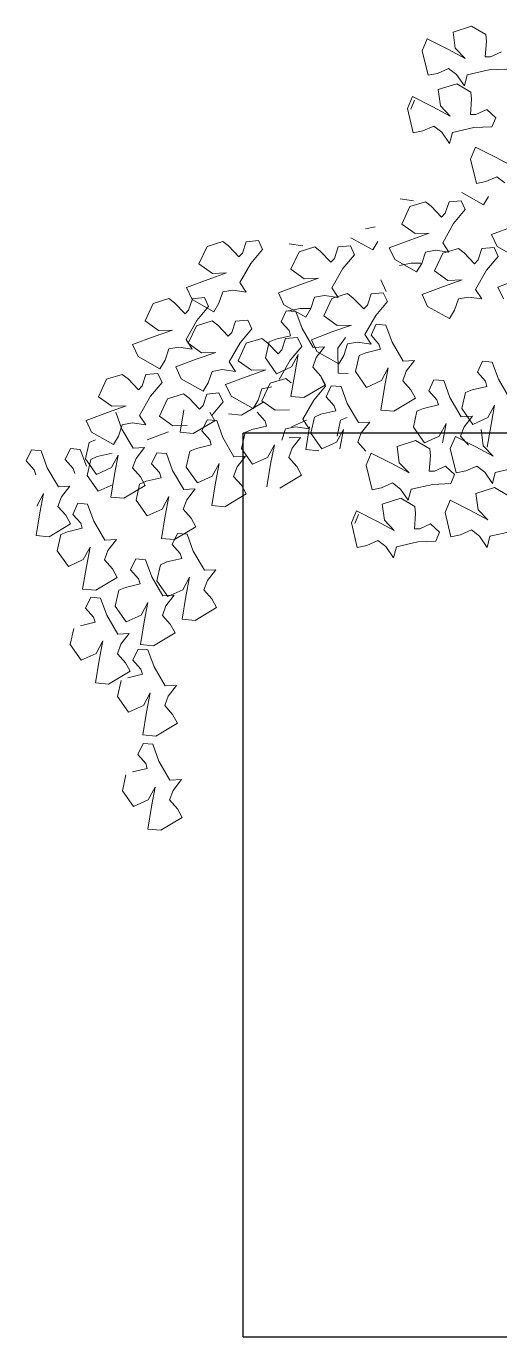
# Model space of a CAD drawing. Header units: metres. Extents: x -44 to 358, y -286 to 66.
# Drawn here: x 198.529 to 199.053, y 9.394 to 10.845 of the extents above; entities that cross this region are included whole.
import ezdxf

# ---------------------------------------------------------------- set-up
doc = ezdxf.new("R2010")
doc.units = ezdxf.units.M
doc.header["$LTSCALE"] = 0.3
doc.linetypes.add('CONTINU', pattern=[0])
doc.layers.add('A-WALL', color=7, linetype='Continuous', lineweight=30)
doc.layers.add('arbustos', color=95, linetype='Continuous', lineweight=0)
doc.layers.add('matas', color=74, linetype='Continuous', lineweight=0, transparency=0.6)

# ---------------------------------------------------------------- blocks, each defined once
blk = doc.blocks.new('A$C4E4C09DE')
at = {"layer": 'matas', "color": 97, "linetype": 'CONTINU', "true_color": 0x467138}
for p, q in [((54.86, 94.5), (52.65, 93.88)), ((52.65, 93.88), (52.83, 91.93)), ((56.52, 93.45), (54.86, 94.5)), ((49.54, 93.18), (48.89, 91.76)), ((51.94, 91.85), (49.54, 93.18)), ((56.38, 90.8), (56.57, 92.6)), ((56.57, 92.6), (56.52, 93.45)), ((48.89, 91.76), (49.48, 88.83)), ((53.97, 90.67), (51.94, 91.85)), ((52.83, 91.93), (53.97, 90.67)), ((57.01, 90.77), (56.38, 90.8)), ((58.33, 91.31), (57.01, 90.77)), ((50.63, 89.02), (51.95, 89.56)), ((51.95, 89.56), (52.88, 88.79)), ((54.14, 88.73), (56.73, 89.21)), ((56.73, 89.21), (58.88, 89.24)), ((49.48, 88.83), (50.63, 89.02)), ((52.86, 87.69), (50.64, 87.08)), ((54.52, 86.65), (52.86, 87.69)), ((52.88, 88.79), (53.76, 87.42)), ((53.76, 87.42), (54.14, 88.73)), ((47.53, 86.38), (46.88, 84.96)), ((47.29, 84.86), (47.78, 85.92)), ((49.93, 85.05), (47.53, 86.38)), ((50.64, 87.08), (50.82, 85.13)), ((54.56, 85.8), (54.52, 86.65)), ((46.88, 84.96), (47.47, 82.03)), ((51.96, 83.87), (49.93, 85.05)), ((50.82, 85.13), (51.96, 83.87)), ((54.37, 84), (54.56, 85.8)), ((56.32, 84.51), (55, 83.97)), ((57.36, 83.49), (56.32, 84.51)), ((55, 83.97), (54.37, 84)), ((56.87, 82.43), (57.36, 83.49)), ((47.47, 82.03), (48.62, 82.22)), ((48.62, 82.22), (49.94, 82.76)), ((49.94, 82.76), (50.88, 81.99)), ((50.88, 81.99), (51.75, 80.62)), ((51.75, 80.62), (52.14, 81.93)), ((52.14, 81.93), (54.72, 82.41)), ((54.72, 82.41), (56.87, 82.43)), ((54.85, 80.08), (54.2, 78.66)), ((57.25, 78.75), (54.85, 80.08)), ((54.2, 78.66), (54.79, 75.73)), ((59.28, 77.57), (57.25, 78.75)), ((54.79, 75.73), (55.94, 75.92)), ((55.94, 75.92), (57.26, 76.46)), ((57.26, 76.46), (58.19, 75.69)), ((45.63, 74.23), (47.23, 73.94)), ((48.65, 73.78), (46.76, 73.26)), ((49.31, 73.24), (48.65, 73.78)), ((51.45, 73.67), (50.96, 72.33)), ((52.9, 73.74), (51.45, 73.67)), ((53.35, 72.67), (52.9, 73.74)), ((53, 74.71), (55.55, 73.17)), ((55.55, 73.17), (56.19, 74.15)), ((46.76, 73.26), (45.72, 71.22)), ((50.51, 71.88), (49.31, 73.24)), ((50.96, 72.33), (50.51, 71.88)), ((51.91, 71.07), (53.35, 72.67)), ((41.4, 70.81), (42.55, 71)), ((45.72, 71.22), (47.27, 70.03)), ((50.53, 68.83), (51.91, 71.07)), ((58.98, 70.46), (56.39, 69.59)), ((22.44, 69.36), (21.4, 67.31)), ((24.34, 69.88), (22.44, 69.36)), ((24.99, 69.34), (24.34, 69.88)), ((26.19, 67.98), (24.99, 69.34)), ((27.13, 69.76), (26.64, 68.42)), ((28.58, 69.84), (27.13, 69.76)), ((27.6, 67.16), (29.03, 68.77)), ((29.03, 68.77), (28.58, 69.84)), ((32.24, 69.31), (33.84, 69.02)), ((35.26, 68.86), (33.37, 68.34)), ((35.91, 68.32), (35.26, 68.86)), ((38.06, 68.75), (37.57, 67.41)), ((39.51, 68.82), (38.06, 68.75)), ((39.96, 67.75), (39.51, 68.82)), ((39.61, 69.79), (42.16, 68.25)), ((42.16, 68.25), (42.8, 69.23)), ((46.73, 69.32), (44.14, 68.45)), ((48.97, 70.02), (46.73, 69.32)), ((47.27, 70.03), (48.97, 70.02)), ((51.23, 67.67), (50.53, 68.83)), ((56.39, 69.59), (57, 68.15)), ((21.4, 67.31), (22.96, 66.13)), ((26.64, 68.42), (26.19, 67.98)), ((33.37, 68.34), (32.33, 66.3)), ((37.12, 66.96), (35.91, 68.32)), ((37.57, 67.41), (37.12, 66.96)), ((38.52, 66.15), (39.96, 67.75)), ((44.14, 68.45), (44.74, 67.01)), ((47.94, 66.44), (48.43, 67.78)), ((48.43, 67.78), (49.63, 67.95)), ((50.49, 67.56), (49.45, 65.51)), ((49.63, 67.95), (51.23, 67.67)), ((52.38, 68.08), (50.49, 67.56)), ((53.04, 67.53), (52.38, 68.08)), ((54.24, 66.18), (53.04, 67.53)), ((55.18, 67.96), (54.69, 66.62)), ((56.63, 68.04), (55.18, 67.96)), ((57.08, 66.96), (56.63, 68.04)), ((57, 68.15), (59.55, 66.6)), ((24.66, 66.12), (22.42, 65.42)), ((22.96, 66.13), (24.66, 66.12)), ((26.21, 64.93), (27.6, 67.16)), ((32.33, 66.3), (33.88, 65.11)), ((37.13, 63.91), (38.52, 66.15)), ((44.74, 67.01), (47.3, 65.46)), ((46.68, 66.52), (45.27, 66.28)), ((47.84, 66.46), (46.68, 66.52)), ((47.3, 65.46), (47.94, 66.44)), ((54.69, 66.62), (54.24, 66.18)), ((55.64, 65.36), (57.08, 66.96)), ((22.42, 65.42), (19.82, 64.54)), ((19.82, 64.54), (20.43, 63.11)), ((26.91, 63.76), (26.21, 64.93)), ((33.34, 64.4), (30.75, 63.53)), ((35.58, 65.1), (33.34, 64.4)), ((33.88, 65.11), (35.58, 65.1)), ((43, 64.67), (43.6, 63.23)), ((49.45, 65.51), (51, 64.32)), ((52.7, 64.31), (50.46, 63.62)), ((51, 64.32), (52.7, 64.31)), ((54.26, 63.13), (55.64, 65.36)), ((59.52, 64.19), (56.92, 63.31)), ((15.78, 62.79), (14.74, 60.75)), ((17.67, 63.31), (15.78, 62.79)), ((18.33, 62.77), (17.67, 63.31)), ((19.53, 61.42), (18.33, 62.77)), ((20.47, 63.2), (19.98, 61.86)), ((20.43, 63.11), (22.98, 61.56)), ((21.92, 63.27), (20.47, 63.2)), ((22.37, 62.2), (21.92, 63.27)), ((22.98, 61.56), (23.62, 62.54)), ((23.62, 62.54), (24.12, 63.88)), ((24.12, 63.88), (25.31, 64.05)), ((25.31, 64.05), (26.91, 63.76)), ((30.75, 63.53), (31.35, 62.09)), ((34.55, 61.52), (35.04, 62.86)), ((35.04, 62.86), (36.24, 63.03)), ((37.1, 62.64), (36.06, 60.59)), ((36.24, 63.03), (37.84, 62.75)), ((38.99, 63.16), (37.1, 62.64)), ((37.84, 62.75), (37.13, 63.91)), ((39.64, 62.61), (38.99, 63.16)), ((40.85, 61.26), (39.64, 62.61)), ((41.79, 63.04), (41.3, 61.7)), ((43.24, 63.12), (41.79, 63.04)), ((43.69, 62.04), (43.24, 63.12)), ((50.46, 63.62), (47.87, 62.74)), ((47.87, 62.74), (48.47, 61.3)), ((54.96, 61.96), (54.26, 63.13)), ((56.92, 63.31), (57.53, 61.87)), ((19.98, 61.86), (19.53, 61.42)), ((20.93, 60.6), (22.37, 62.2)), ((31.6, 61.38), (30.94, 60.09)), ((31.35, 62.09), (33.91, 60.54)), ((32.76, 61.24), (31.6, 61.38)), ((33.28, 61.6), (31.88, 61.36)), ((33.42, 59.19), (32.76, 61.24)), ((34.45, 61.54), (33.28, 61.6)), ((33.91, 60.54), (34.55, 61.52)), ((41.3, 61.7), (40.85, 61.26)), ((42.25, 60.44), (43.69, 62.04)), ((48.47, 61.3), (51.03, 59.76)), ((51.67, 60.74), (52.16, 62.08)), ((52.16, 62.08), (53.36, 62.24)), ((53.36, 62.24), (54.96, 61.96)), ((14.74, 60.75), (16.29, 59.56)), ((17.99, 59.55), (15.75, 58.85)), ((16.29, 59.56), (17.99, 59.55)), ((19.55, 58.37), (20.93, 60.6)), ((20.84, 59.94), (19.8, 57.9)), ((22.73, 60.46), (20.84, 59.94)), ((23.39, 59.92), (22.73, 60.46)), ((24.59, 58.57), (23.39, 59.92)), ((25.53, 60.35), (25.04, 59.01)), ((26.98, 60.42), (25.53, 60.35)), ((27.43, 59.35), (26.98, 60.42)), ((30.94, 60.09), (31.86, 58.99)), ((36.06, 60.59), (37.61, 59.4)), ((39.31, 59.39), (37.07, 58.7)), ((37.61, 59.4), (39.31, 59.39)), ((40.86, 58.21), (42.25, 60.44)), ((42.26, 59.38), (41.6, 58.09)), ((43.41, 59.24), (42.26, 59.38)), ((51.03, 59.76), (51.67, 60.74)), ((15.75, 58.85), (13.16, 57.98)), ((13.16, 57.98), (13.76, 56.54)), ((20.25, 57.2), (19.55, 58.37)), ((19.8, 57.9), (21.35, 56.71)), ((25.04, 59.01), (24.59, 58.57)), ((26, 57.75), (27.43, 59.35)), ((28.6, 58.18), (26.71, 57.66)), ((29.25, 57.64), (28.6, 58.18)), ((30.24, 58.02), (29.44, 57.73)), ((32.01, 58.38), (30.24, 58.02)), ((31.4, 58.06), (30.9, 56.72)), ((32.84, 58.14), (31.4, 58.06)), ((31.86, 58.99), (32.01, 58.38)), ((33.3, 57.06), (32.84, 58.14)), ((34.66, 56.88), (33.42, 59.19)), ((37.07, 58.7), (34.48, 57.82)), ((34.48, 57.82), (35.08, 56.38)), ((38.55, 57.93), (37.61, 56.69)), ((41.57, 57.04), (40.86, 58.21)), ((41.6, 58.09), (42.51, 57)), ((44.08, 57.2), (43.41, 59.24)), ((13.76, 56.54), (16.32, 54.99)), ((16.96, 55.97), (17.45, 57.31)), ((17.45, 57.31), (18.65, 57.48)), ((18.65, 57.48), (20.25, 57.2)), ((23.06, 56.7), (20.81, 56)), ((21.35, 56.71), (23.06, 56.7)), ((24.61, 55.52), (26, 57.75)), ((26.71, 57.66), (25.67, 55.61)), ((29.44, 57.73), (28.95, 55.83)), ((30.45, 56.28), (29.25, 57.64)), ((30.9, 56.72), (30.45, 56.28)), ((31.86, 55.46), (33.3, 57.06)), ((36.03, 56.9), (34.66, 56.88)), ((34.98, 55.66), (36.03, 56.9)), ((35.08, 56.38), (37.64, 54.84)), ((37.61, 56.69), (37.55, 53.7)), ((38.28, 55.82), (38.77, 57.16)), ((38.77, 57.16), (39.97, 57.32)), ((39.97, 57.32), (41.57, 57.04)), ((42.67, 56.39), (40.9, 56.02)), ((42.51, 57), (42.67, 56.39)), ((45.32, 54.88), (44.08, 57.2)), ((16.32, 54.99), (16.96, 55.97)), ((20.81, 56), (18.22, 55.13)), ((18.22, 55.13), (18.82, 53.69)), ((25.31, 54.35), (24.61, 55.52)), ((25.67, 55.61), (27.22, 54.43)), ((28.95, 55.83), (30.2, 53.9)), ((30.47, 53.23), (31.86, 55.46)), ((32, 54.66), (32.86, 56.12)), ((32.86, 56.12), (32.35, 53.83)), ((34.53, 54.54), (34.98, 55.66)), ((37.64, 54.84), (38.28, 55.82)), ((40.1, 55.73), (39.6, 53.83)), ((40.9, 56.02), (40.1, 55.73)), ((46.68, 54.9), (45.32, 54.88)), ((45.64, 53.66), (46.68, 54.9)), ((9.92, 53.95), (8.88, 51.9)), ((11.81, 54.47), (9.92, 53.95)), ((12.47, 53.93), (11.81, 54.47)), ((13.67, 52.57), (12.47, 53.93)), ((14.61, 54.35), (14.12, 53.01)), ((16.06, 54.43), (14.61, 54.35)), ((15.08, 51.76), (16.51, 53.36)), ((16.51, 53.36), (16.06, 54.43)), ((18.82, 53.69), (21.38, 52.14)), ((21.38, 52.14), (22.02, 53.12)), ((22.02, 53.12), (22.51, 54.46)), ((22.51, 54.46), (23.71, 54.63)), ((23.71, 54.63), (25.31, 54.35)), ((26.68, 53.72), (24.08, 52.84)), ((28.92, 54.41), (26.68, 53.72)), ((27.22, 54.43), (28.92, 54.41)), ((31.26, 53.32), (29.37, 52.8)), ((30.2, 53.9), (32, 54.66)), ((31.91, 52.78), (31.26, 53.32)), ((32.35, 53.83), (31.81, 51.15)), ((35.44, 53.44), (34.53, 54.54)), ((35.97, 52.4), (35.44, 53.44)), ((35.96, 52.21), (35.5, 53.28)), ((37.55, 53.7), (38.72, 53.63)), ((39.6, 53.83), (40.86, 51.91)), ((42.66, 52.66), (43.52, 54.13)), ((43.52, 54.13), (43, 51.83)), ((45.19, 52.54), (45.64, 53.66)), ((54.78, 54.53), (54.12, 53.24)), ((54.12, 53.24), (55.04, 52.14)), ((55.94, 54.38), (54.78, 54.53)), ((56.6, 52.34), (55.94, 54.38)), ((8.88, 51.9), (10.43, 50.72)), ((14.12, 53.01), (13.67, 52.57)), ((13.69, 49.52), (15.08, 51.76)), ((19, 51.89), (17.11, 51.38)), ((19.66, 51.35), (19, 51.89)), ((21.8, 51.78), (21.31, 50.44)), ((23.25, 51.86), (21.8, 51.78)), ((23.7, 50.78), (23.25, 51.86)), ((24.08, 52.84), (24.69, 51.41)), ((27.89, 50.84), (28.38, 52.18)), ((29.37, 52.8), (28.33, 50.76)), ((28.38, 52.18), (29.57, 52.35)), ((33.35, 50.95), (35.97, 52.4)), ((34.52, 50.61), (35.96, 52.21)), ((36.66, 52.25), (36, 50.96)), ((37.82, 52.1), (36.66, 52.25)), ((38.49, 50.06), (37.82, 52.1)), ((40.86, 51.91), (42.66, 52.66)), ((43, 51.83), (42.46, 49.15)), ((46.1, 51.44), (45.19, 52.54)), ((48.92, 52.53), (48.26, 51.24)), ((50.08, 52.39), (48.92, 52.53)), ((50.75, 50.34), (50.08, 52.39)), ((55.04, 52.14), (55.19, 51.53)), ((57.84, 50.02), (56.6, 52.34)), ((9.89, 50.01), (7.3, 49.13)), ((12.14, 50.71), (9.89, 50.01)), ((10.43, 50.72), (12.14, 50.71)), ((11.54, 47.95), (10.87, 49.99)), ((17.11, 51.38), (16.07, 49.33)), ((18.99, 50.01), (18.45, 47.33)), ((20.86, 50), (19.66, 51.35)), ((21.31, 50.44), (20.86, 50)), ((22.27, 49.18), (23.7, 50.78)), ((24.69, 51.41), (27.25, 49.86)), ((25.85, 49.13), (28.47, 50.57)), ((27.25, 49.86), (27.89, 50.84)), ((28.33, 50.76), (29.88, 49.57)), ((31.81, 51.15), (33.35, 50.95)), ((33.13, 48.38), (34.52, 50.61)), ((36, 50.96), (36.92, 49.86)), ((39.73, 47.74), (38.49, 50.06)), ((44.01, 48.96), (46.63, 50.4)), ((46.63, 50.4), (46.1, 51.44)), ((48.26, 51.24), (49.18, 50.14)), ((49.18, 50.14), (49.34, 49.53)), ((51.99, 48.02), (50.75, 50.34)), ((52.62, 50.87), (52.13, 48.98)), ((53.42, 51.17), (52.62, 50.87)), ((55.19, 51.53), (53.42, 51.17)), ((7.3, 49.13), (7.9, 47.7)), ((11.1, 47.13), (11.59, 48.47)), ((11.59, 48.47), (12.79, 48.64)), ((12.79, 48.64), (14.39, 48.36)), ((14.39, 48.36), (13.69, 49.52)), ((16.07, 49.33), (17.62, 48.14)), ((20, 47.13), (22.62, 48.57)), ((21.71, 48.71), (21.05, 47.42)), ((22.86, 48.57), (21.71, 48.71)), ((22.62, 48.57), (22.09, 49.62)), ((23.53, 46.52), (22.86, 48.57)), ((24.31, 49.32), (25.85, 49.13)), ((27.7, 49.42), (28.62, 48.32)), ((29.88, 49.57), (31.58, 49.56)), ((34.51, 48.59), (34.01, 46.69)), ((35.3, 48.89), (34.51, 48.59)), ((37.08, 49.25), (35.3, 48.89)), ((36.92, 49.86), (37.08, 49.25)), ((42.46, 49.15), (44.01, 48.96)), ((46.76, 48.87), (46.27, 46.98)), ((47.56, 49.17), (46.76, 48.87)), ((49.34, 49.53), (47.56, 49.17)), ((52.13, 48.98), (53.38, 47.05)), ((55.18, 47.8), (56.04, 49.27)), ((56.04, 49.27), (55.53, 46.98)), ((7.9, 47.7), (10.46, 46.15)), ((10.46, 46.15), (11.1, 47.13)), ((12.78, 45.63), (11.54, 47.95)), ((17.08, 47.44), (14.49, 46.56)), ((17.62, 48.14), (19.33, 48.13)), ((18.45, 47.33), (20, 47.13)), ((21.05, 47.42), (21.96, 46.32)), ((26.21, 47.05), (25.71, 45.15)), ((27, 47.35), (26.21, 47.05)), ((28.78, 47.71), (27, 47.35)), ((28.62, 48.32), (28.78, 47.71)), ((30.55, 45.98), (31.04, 47.32)), ((31.04, 47.32), (32.23, 47.49)), ((31.76, 47.51), (33.57, 48.27)), ((32.23, 47.49), (33.84, 47.21)), ((33.84, 47.21), (33.13, 48.38)), ((33.91, 47.44), (33.37, 44.76)), ((37.06, 45.52), (37.93, 46.99)), ((37.63, 48.12), (37.14, 46.22)), ((37.93, 46.99), (37.41, 44.7)), ((38.43, 48.41), (37.63, 48.12)), ((41.09, 47.77), (39.73, 47.74)), ((40.04, 46.52), (41.09, 47.77)), ((46.27, 46.98), (47.52, 45.05)), ((49.32, 45.8), (50.19, 47.27)), ((50.19, 47.27), (49.67, 44.98)), ((53.35, 48.05), (51.99, 48.02)), ((52.3, 46.8), (53.35, 48.05)), ((53.38, 47.05), (55.18, 47.8)), ((55.53, 46.98), (54.99, 44.3)), ((0.66, 45.86), (0, 44.57)), ((1.82, 45.71), (0.66, 45.86)), ((2.48, 43.67), (1.82, 45.71)), ((5.32, 45.86), (4.66, 44.57)), ((6.48, 45.71), (5.32, 45.86)), ((7.15, 43.67), (6.48, 45.71)), ((7.56, 46.48), (7.06, 44.58)), ((8.35, 46.78), (7.56, 46.48)), ((14.14, 45.66), (12.78, 45.63)), ((13.1, 44.41), (14.14, 45.66)), ((20.34, 45.35), (19.55, 45.05)), ((22.12, 45.71), (20.34, 45.35)), ((21.96, 46.32), (22.12, 45.71)), ((24.77, 44.2), (23.53, 46.52)), ((28.77, 43.98), (29.63, 45.45)), ((29.63, 45.45), (29.11, 43.16)), ((32.79, 46.23), (31.43, 46.2)), ((31.75, 44.98), (32.79, 46.23)), ((34.01, 46.69), (35.26, 44.77)), ((35.26, 44.77), (37.06, 45.52)), ((39.59, 45.4), (40.04, 46.52)), ((40.51, 44.31), (39.59, 45.4)), ((46.46, 45.36), (44.25, 44.74)), ((48.12, 44.32), (46.46, 45.36)), ((47.52, 45.05), (49.32, 45.8)), ((51.23, 45.7), (50.58, 44.28)), ((53.63, 44.38), (51.23, 45.7)), ((51.85, 45.69), (52.3, 46.8)), ((52.77, 44.59), (51.85, 45.69)), ((54.35, 46.4), (54.52, 44.46)), ((0, 44.57), (0.91, 43.47)), ((4.66, 44.57), (5.58, 43.47)), ((7.06, 44.58), (8.32, 42.66)), ((7.7, 44.48), (7.2, 42.59)), ((8.49, 44.78), (7.7, 44.48)), ((10.27, 45.14), (8.49, 44.78)), ((10.12, 43.41), (10.98, 44.88)), ((10.98, 44.88), (10.46, 42.59)), ((12.64, 43.29), (13.1, 44.41)), ((15.58, 45), (14.92, 43.71)), ((16.73, 44.86), (15.58, 45)), ((17.4, 42.81), (16.73, 44.86)), ((19.55, 45.05), (19.05, 43.16)), ((26.13, 44.23), (24.77, 44.2)), ((25.09, 42.98), (26.13, 44.23)), ((25.71, 45.15), (26.96, 43.23)), ((26.96, 43.23), (28.77, 43.98)), ((31.29, 43.86), (31.75, 44.98)), ((32.21, 42.77), (31.29, 43.86)), ((33.37, 44.76), (34.92, 44.56)), ((41.14, 44.04), (40.49, 42.63)), ((43.54, 42.72), (41.14, 44.04)), ((44.25, 44.74), (44.43, 42.8)), ((48.17, 43.47), (48.12, 44.32)), ((50.58, 44.28), (51.17, 41.35)), ((55.66, 43.2), (53.63, 44.38)), ((54.52, 44.46), (55.66, 43.2)), ((0.91, 43.47), (1.07, 42.86)), ((3.72, 41.35), (2.48, 43.67)), ((5.58, 43.47), (5.74, 42.86)), ((7.2, 42.59), (8.45, 40.66)), ((8.32, 42.66), (10.12, 43.41)), ((10.46, 42.59), (9.92, 39.9)), ((13.56, 42.2), (12.64, 43.29)), ((14.09, 41.15), (13.56, 42.2)), ((14.92, 43.71), (15.83, 42.61)), ((15.83, 42.61), (15.99, 42)), ((18.64, 40.49), (17.4, 42.81)), ((19.05, 43.16), (20.31, 41.23)), ((22.11, 41.98), (22.97, 43.45)), ((22.97, 43.45), (22.45, 41.16)), ((24.63, 41.86), (25.09, 42.98)), ((29.11, 43.16), (28.57, 40.47)), ((32.74, 41.72), (32.21, 42.77)), ((40.49, 42.63), (41.08, 39.69)), ((45.57, 41.54), (43.54, 42.72)), ((44.43, 42.8), (45.57, 41.54)), ((47.98, 41.67), (48.17, 43.47)), ((5.09, 41.38), (3.72, 41.35)), ((4.04, 40.13), (5.09, 41.38)), ((8.45, 40.66), (10.25, 41.41)), ((11.47, 39.71), (14.09, 41.15)), ((13.42, 41.34), (12.93, 39.45)), ((14.22, 41.64), (13.42, 41.34)), ((15.99, 42), (14.22, 41.64)), ((20.31, 41.23), (22.11, 41.98)), ((22.45, 41.16), (21.91, 38.48)), ((25.55, 40.77), (24.63, 41.86)), ((26.08, 39.72), (25.55, 40.77)), ((30.12, 40.28), (32.74, 41.72)), ((48.61, 41.63), (47.98, 41.67)), ((49.93, 42.18), (48.61, 41.63)), ((50.96, 41.16), (49.93, 42.18)), ((50.48, 40.1), (50.96, 41.16)), ((51.17, 41.35), (52.33, 41.54)), ((52.33, 41.54), (53.65, 42.08)), ((53.65, 42.08), (54.58, 41.32)), ((54.58, 41.32), (55.45, 39.94)), ((55.45, 39.94), (55.84, 41.25)), ((55.84, 41.25), (58.42, 41.74)), ((1.06, 39.13), (1.92, 40.6)), ((1.92, 40.6), (1.4, 38.31)), ((3.59, 39.01), (4.04, 40.13)), ((5.98, 39.3), (5.33, 38)), ((7.14, 39.15), (5.98, 39.3)), ((7.81, 37.11), (7.14, 39.15)), ((9.92, 39.9), (11.47, 39.71)), ((12.93, 39.45), (14.18, 37.52)), ((15.98, 38.27), (16.84, 39.74)), ((16.84, 39.74), (16.32, 37.45)), ((18.51, 38.16), (18.96, 39.27)), ((20.01, 40.52), (18.64, 40.49)), ((18.96, 39.27), (20.01, 40.52)), ((23.46, 38.28), (26.08, 39.72)), ((41.08, 39.69), (42.23, 39.88)), ((42.23, 39.88), (43.55, 40.43)), ((43.55, 40.43), (44.48, 39.66)), ((44.48, 39.66), (45.36, 38.29)), ((45.36, 38.29), (45.74, 39.59)), ((45.74, 39.59), (48.33, 40.08)), ((48.33, 40.08), (50.48, 40.1)), ((55.66, 39.43), (53.45, 38.81)), ((57.32, 38.39), (55.66, 39.43)), ((1.4, 38.31), (0.86, 35.63)), ((4.5, 37.92), (3.59, 39.01)), ((5.03, 36.87), (4.5, 37.92)), ((5.33, 38), (6.24, 36.91)), ((14.18, 37.52), (15.98, 38.27)), ((19.42, 37.06), (18.51, 38.16)), ((21.91, 38.48), (23.46, 38.28)), ((44.46, 38.56), (42.24, 37.94)), ((42.24, 37.94), (42.42, 36)), ((46.12, 37.52), (44.46, 38.56)), ((46.16, 36.67), (46.12, 37.52)), ((50.34, 38.11), (49.69, 36.69)), ((52.74, 36.79), (50.34, 38.11)), ((53.45, 38.81), (53.63, 36.87)), ((2.41, 35.43), (5.03, 36.87)), ((4.62, 35.93), (3.83, 35.64)), ((6.4, 36.3), (4.62, 35.93)), ((6.24, 36.91), (6.4, 36.3)), ((9.05, 34.79), (7.81, 37.11)), ((16.32, 37.45), (15.78, 34.77)), ((17.33, 34.57), (19.95, 36.01)), ((19.95, 36.01), (19.42, 37.06)), ((39.13, 37.24), (38.48, 35.82)), ((38.89, 35.73), (39.38, 36.79)), ((41.53, 35.92), (39.13, 37.24)), ((42.42, 36), (43.56, 34.74)), ((45.97, 34.87), (46.16, 36.67)), ((49.69, 36.69), (50.28, 33.76)), ((54.77, 35.61), (52.74, 36.79)), ((53.63, 36.87), (54.77, 35.61)), ((0.86, 35.63), (2.41, 35.43)), ((3.83, 35.64), (3.33, 33.74)), ((10.41, 34.82), (9.05, 34.79)), ((9.37, 33.57), (10.41, 34.82)), ((15.78, 34.77), (17.33, 34.57)), ((17.71, 35.3), (17.05, 34.01)), ((18.86, 35.15), (17.71, 35.3)), ((19.53, 33.11), (18.86, 35.15)), ((38.48, 35.82), (39.07, 32.89)), ((43.56, 34.74), (41.53, 35.92)), ((46.6, 34.83), (45.97, 34.87)), ((47.92, 35.38), (46.6, 34.83)), ((48.96, 34.36), (47.92, 35.38)), ((51.43, 33.95), (52.75, 34.49)), ((52.75, 34.49), (53.68, 33.73)), ((3.33, 33.74), (4.59, 31.82)), ((6.39, 32.57), (7.25, 34.04)), ((7.25, 34.04), (6.73, 31.75)), ((8.91, 32.45), (9.37, 33.57)), ((17.05, 34.01), (17.96, 32.91)), ((17.96, 32.91), (18.12, 32.3)), ((20.77, 30.79), (19.53, 33.11)), ((39.07, 32.89), (40.22, 33.08)), ((40.22, 33.08), (41.55, 33.62)), ((41.55, 33.62), (42.48, 32.86)), ((42.48, 32.86), (43.35, 31.48)), ((43.74, 32.79), (46.32, 33.28)), ((46.32, 33.28), (48.47, 33.3)), ((48.47, 33.3), (48.96, 34.36)), ((50.28, 33.76), (51.43, 33.95)), ((53.68, 33.73), (54.56, 32.35)), ((54.56, 32.35), (54.94, 33.66)), ((54.94, 33.66), (57.53, 34.15)), ((4.59, 31.82), (6.39, 32.57)), ((6.73, 31.75), (6.19, 29.06)), ((9.83, 31.35), (8.91, 32.45)), ((10.36, 30.31), (9.83, 31.35)), ((12.65, 32.44), (11.99, 31.15)), ((13.81, 32.3), (12.65, 32.44)), ((14.47, 30.25), (13.81, 32.3)), ((15.55, 31.64), (15.05, 29.74)), ((16.34, 31.94), (15.55, 31.64)), ((18.12, 32.3), (16.34, 31.94)), ((43.35, 31.48), (43.74, 32.79)), ((7.74, 28.87), (10.36, 30.31)), ((11.99, 31.15), (12.9, 30.05)), ((12.9, 30.05), (13.06, 29.44)), ((15.71, 27.94), (14.47, 30.25)), ((15.05, 29.74), (16.31, 27.82)), ((18.11, 28.57), (18.97, 30.04)), ((18.97, 30.04), (18.45, 27.75)), ((22.13, 30.82), (20.77, 30.79)), ((21.09, 29.57), (22.13, 30.82)), ((6.19, 29.06), (7.74, 28.87)), ((10.49, 28.79), (10, 26.89)), ((11.29, 29.08), (10.49, 28.79)), ((13.06, 29.44), (11.29, 29.08)), ((16.31, 27.82), (18.11, 28.57)), ((20.64, 28.45), (21.09, 29.57)), ((21.55, 27.36), (20.64, 28.45)), ((7.13, 28.05), (6.47, 26.76)), ((6.47, 26.76), (7.38, 25.67)), ((8.28, 27.91), (7.13, 28.05)), ((8.95, 25.87), (8.28, 27.91)), ((10, 26.89), (11.25, 24.96)), ((13.05, 25.72), (13.91, 27.18)), ((13.91, 27.18), (13.39, 24.89)), ((15.58, 25.6), (16.03, 26.72)), ((17.08, 27.96), (15.71, 27.94)), ((16.03, 26.72), (17.08, 27.96)), ((18.45, 27.75), (17.91, 25.06)), ((22.08, 26.31), (21.55, 27.36)), ((7.54, 25.06), (5.77, 24.69)), ((7.38, 25.67), (7.54, 25.06)), ((10.19, 23.55), (8.95, 25.87)), ((11.25, 24.96), (13.05, 25.72)), ((16.49, 24.5), (15.58, 25.6)), ((17.91, 25.06), (19.46, 24.87)), ((19.46, 24.87), (22.08, 26.31)), ((4.97, 24.4), (4.47, 22.5)), ((11.56, 23.57), (10.19, 23.55)), ((10.51, 22.33), (11.56, 23.57)), ((13.39, 24.89), (12.85, 22.21)), ((14.4, 22.01), (17.02, 23.46)), ((17.02, 23.46), (16.49, 24.5)), ((4.47, 22.5), (5.73, 20.58)), ((7.53, 21.33), (8.39, 22.8)), ((8.39, 22.8), (7.87, 20.51)), ((10.06, 21.21), (10.51, 22.33)), ((12.85, 22.21), (14.4, 22.01)), ((5.73, 20.58), (7.53, 21.33)), ((7.87, 20.51), (7.33, 17.82)), ((10.97, 20.11), (10.06, 21.21)), ((12.55, 21.68), (11.89, 20.39)), ((11.89, 20.39), (12.8, 19.29)), ((13.7, 21.54), (12.55, 21.68)), ((14.37, 19.49), (13.7, 21.54)), ((8.88, 17.63), (11.5, 19.07)), ((11.5, 19.07), (10.97, 20.11)), ((12.8, 19.29), (12.96, 18.68)), ((15.61, 17.18), (14.37, 19.49)), ((7.33, 17.82), (8.88, 17.63)), ((10.39, 18.02), (9.89, 16.13)), ((12.96, 18.68), (11.19, 18.32)), ((16.97, 17.2), (15.61, 17.18)), ((15.93, 15.96), (16.97, 17.2)), ((9.89, 16.13), (11.15, 14.2)), ((12.95, 14.96), (13.81, 16.42)), ((13.81, 16.42), (13.29, 14.13)), ((15.48, 14.84), (15.93, 15.96)), ((11.15, 14.2), (12.95, 14.96)), ((13.29, 14.13), (12.75, 11.45)), ((16.39, 13.74), (15.48, 14.84)), ((14.3, 11.25), (16.92, 12.69)), ((16.92, 12.69), (16.39, 13.74)), ((12.75, 11.45), (14.3, 11.25)), ((12.74, 10.43), (12.08, 9.14)), ((13.89, 10.28), (12.74, 10.43)), ((14.56, 8.24), (13.89, 10.28)), ((12.08, 9.14), (12.99, 8.04)), ((12.99, 8.04), (13.15, 7.43)), ((15.8, 5.92), (14.56, 8.24)), ((10.58, 6.77), (10.08, 4.87)), ((13.15, 7.43), (11.38, 7.07)), ((10.08, 4.87), (11.34, 2.95)), ((13.14, 3.7), (14, 5.17)), ((14, 5.17), (13.48, 2.88)), ((15.67, 3.58), (16.12, 4.7)), ((17.16, 5.95), (15.8, 5.92)), ((16.12, 4.7), (17.16, 5.95)), ((11.34, 2.95), (13.14, 3.7)), ((16.58, 2.49), (15.67, 3.58)), ((13.48, 2.88), (12.94, 0.19)), ((17.11, 1.44), (16.58, 2.49)), ((12.94, 0.19), (14.49, 0)), ((14.49, 0), (17.11, 1.44))]:
    blk.add_line(p, q, dxfattribs=at)

msp = doc.modelspace()

# ---------------------------------------------------------------- linework, layer by layer
at = {"layer": 'A-WALL'}
for p, q in [((198.768746, 9.3939341), (198.768746, 10.3939341)), ((201.118746, 10.3939341), (198.768746, 10.3939341)), ((198.768746, 9.3939341), (201.118746, 9.3939341))]:
    msp.add_line(p, q, dxfattribs=at)

# ---------------------------------------------------------------- block references
at = {"layer": 'arbustos', "xscale": 0.009285680329938381, "yscale": 0.009285680329938381, "zscale": 0.009285680329938381, "rotation": 1.999999999999991}
msp.add_blockref('A$C4E4C09DE', (198.5431274, 9.949822, 0), dxfattribs=at)

doc.saveas('drawing.dxf')
